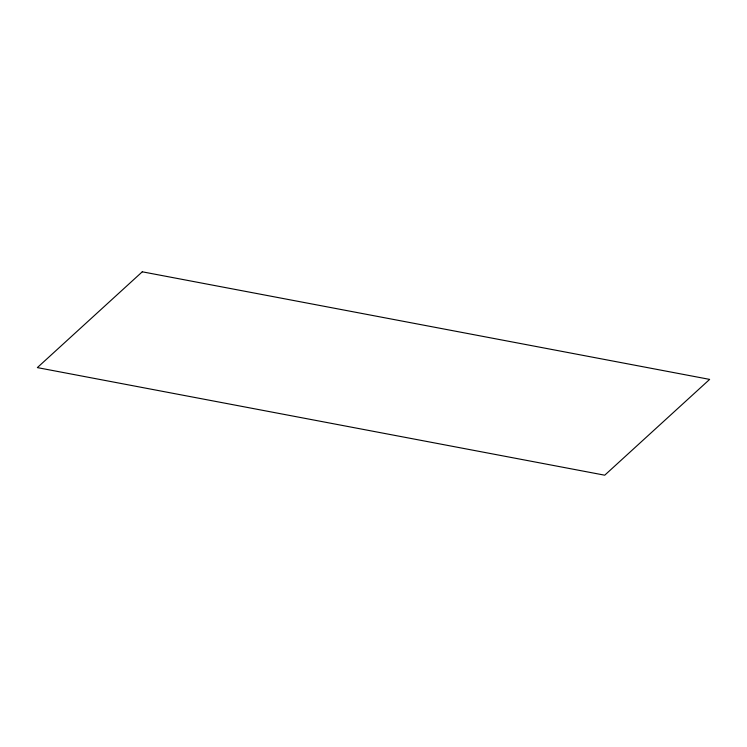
<?xml version="1.0" encoding="UTF-8"?>
<svg xmlns="http://www.w3.org/2000/svg" width="747" height="747" viewBox="0 0 747 747"><rect width="100%" height="100%" fill="white"/><g stroke="black" fill="none" stroke-linecap="round" stroke-linejoin="round"><path stroke-width="1.12" d="M142.275 271.805L37.35 367.608L604.725 475.195L709.65 379.392L142.275 271.805"/></g></svg>
